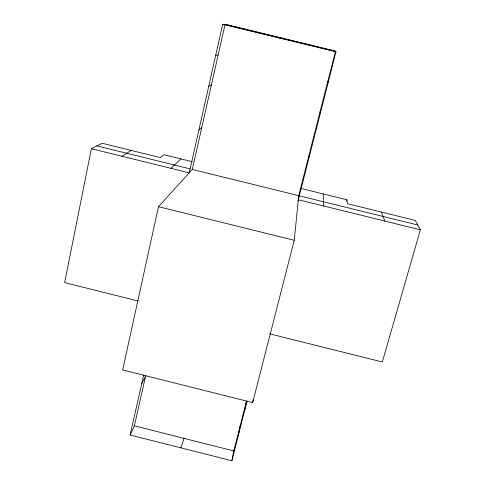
<?xml version="1.0" encoding="UTF-8"?>
<svg xmlns="http://www.w3.org/2000/svg" width="485" height="485" viewBox="0 0 485 485"><rect width="100%" height="100%" fill="white"/><g stroke="black" fill="none" stroke-linecap="round" stroke-linejoin="round"><path stroke-width="0.73" d="M309.181 157.079L309.327 154.03M294.25 240.281L298.73 195.667L335.45 51.343L225.058 24.511L192.309 169.441L158.492 206.683L122.656 369.928L252.667 402.611L294.25 240.281L158.492 206.683M252.667 402.611L253.17 399.628M244.846 409.783L246.483 401.022L233.788 450.929L134.375 425.824L130.132 435.033L231.872 460.75L247.053 401.131M238.317 435.445L240.093 426.145M231.872 460.75L234.067 449.486M192.369 161.717L163.978 154.721L160.359 157.607L102.062 143.239L91.368 148.713L64.644 282.634L138.213 301.003M130.132 435.033L143.663 374.966M297.948 201.208L335.99 51.786L334.941 50.919L227.289 24.753L222.706 24.25L189.223 172.836L91.368 148.713M134.375 425.824L145.706 375.687L141.668 383.829M346.472 201.233L346.866 199.771L300.924 188.453M346.866 199.771L347.636 203.748L415.275 220.414L420.356 229.829L382.338 361.968L269.575 333.807M180.941 447.873L184.027 438.361M170.896 168.319L181.008 158.916M198.874 129.992L201.76 127.622M121.953 156.255L131.192 150.417M208.744 86.209L211.405 84.911M215.673 55.466L218.183 54.932M279.275 38L281.051 37.824M222.706 24.25L335.99 51.786M96.848 145.906L190.162 168.907M192.309 169.441L417.749 225.004M298.323 199.741L420.356 229.829M381.428 212.072L384.793 221.063M327.739 81.644L328.072 82.868M320.142 111.495L320.282 113.484M323.168 193.933L323.792 206.022"/></g></svg>
